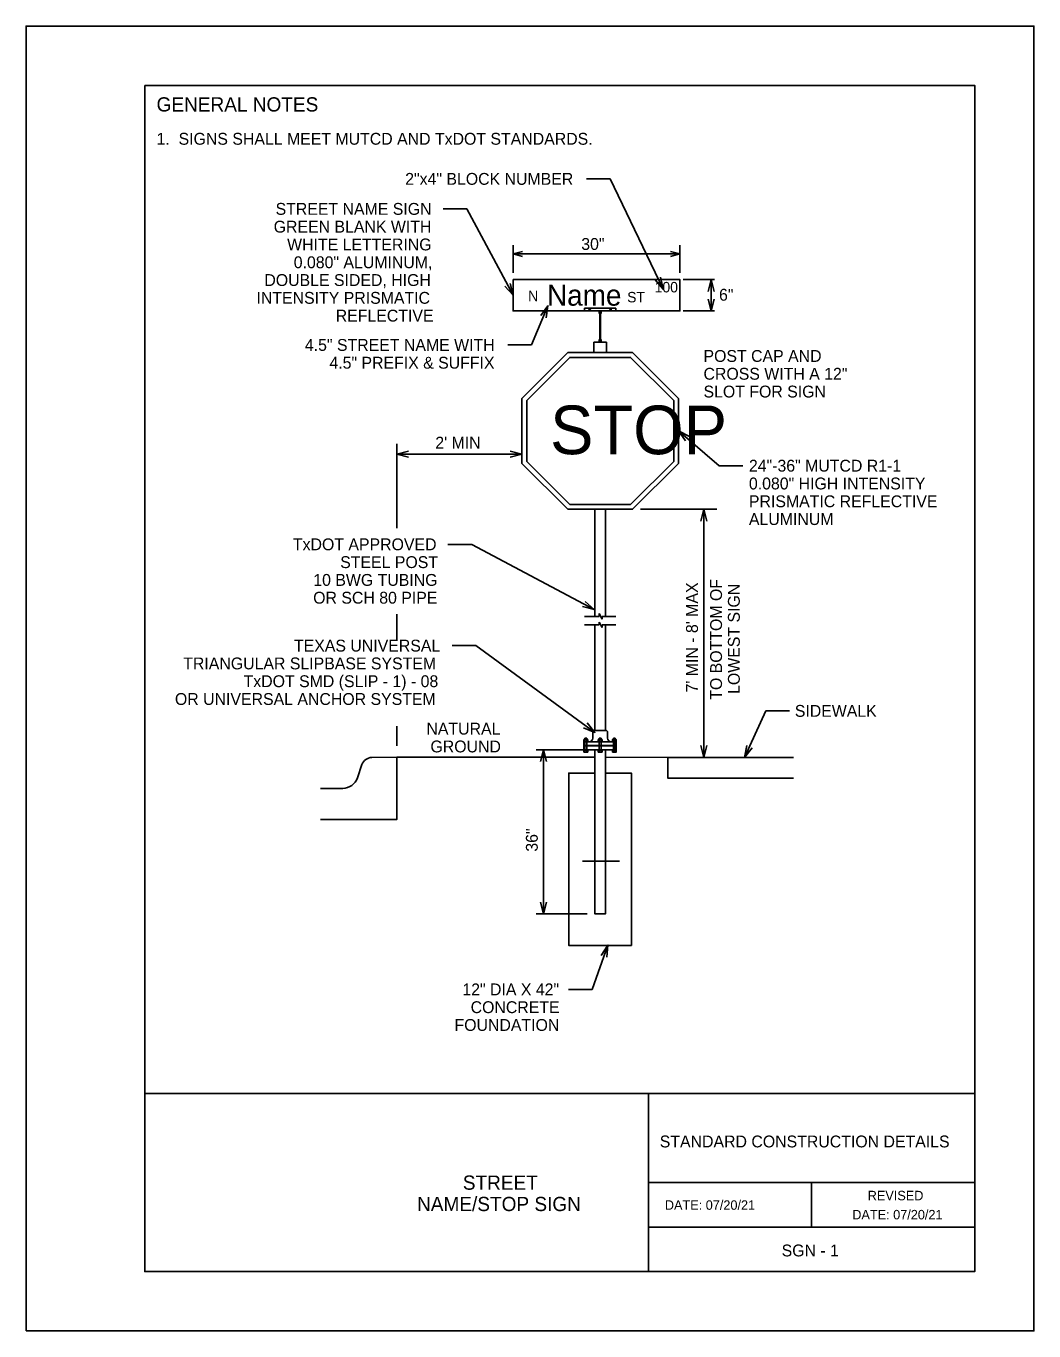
# Model space of a CAD drawing. Extents: x 2082858.3 to 2082866.8, y 13331283.2 to 13331294.2.
import ezdxf

# ---------------------------------------------------------------- set-up
doc = ezdxf.new("R2010")
doc.units = 0
for name, color, linetype in [('Detail', 7, 'Continuous'), ('Detail Label', 7, 'Continuous'), ('Non-Print', 7, 'Continuous'), ('Sheet Title Block', 7, 'Continuous')]:
    doc.layers.add(name, color=color, linetype=linetype)

msp = doc.modelspace()

# ---------------------------------------------------------------- linework, layer by layer
at = {"layer": 'Detail'}
for p, q in [((2082862.995, 13331291.81), (2082862.995, 13331291.832)), ((2082862.995, 13331291.832), (2082863.259, 13331291.832)), ((2082863.039, 13331291.827), (2082863.039, 13331291.815)), ((2082863.215, 13331291.827), (2082863.215, 13331291.815)), ((2082863.259, 13331291.81), (2082863.259, 13331291.832)), ((2082863.259, 13331291.81), (2082862.995, 13331291.81)), ((2082863.119, 13331291.81), (2082863.119, 13331291.788)), ((2082863.119, 13331291.788), (2082863.125, 13331291.788)), ((2082863.125, 13331291.81), (2082863.125, 13331291.788)), ((2082863.13, 13331291.81), (2082863.13, 13331291.788)), ((2082863.13, 13331291.788), (2082863.136, 13331291.788)), ((2082863.136, 13331291.81), (2082863.136, 13331291.788)), ((2082863.075, 13331291.546), (2082863.075, 13331291.458)), ((2082863.075, 13331291.546), (2082863.18, 13331291.546)), ((2082863.119, 13331291.546), (2082863.119, 13331291.568)), ((2082863.119, 13331291.568), (2082863.125, 13331291.568)), ((2082863.125, 13331291.546), (2082863.125, 13331291.568)), ((2082863.13, 13331291.546), (2082863.13, 13331291.568)), ((2082863.13, 13331291.568), (2082863.136, 13331291.568)), ((2082863.136, 13331291.546), (2082863.136, 13331291.568)), ((2082863.18, 13331291.546), (2082863.18, 13331291.458)), ((2082863.075, 13331291.458), (2082863.18, 13331291.458)), ((2082863.083, 13331290.138), (2082863.083, 13331289.235)), ((2082863.171, 13331290.138), (2082863.171, 13331289.235)), ((2082863.119, 13331289.235), (2082862.995, 13331289.235)), ((2082863.119, 13331289.258), (2082863.145, 13331289.212)), ((2082863.119, 13331289.258), (2082863.119, 13331289.235)), ((2082863.119, 13331289.187), (2082863.145, 13331289.141)), ((2082863.119, 13331289.187), (2082863.119, 13331289.164)), ((2082863.145, 13331289.212), (2082863.145, 13331289.235)), ((2082863.259, 13331289.235), (2082863.145, 13331289.235)), ((2082863.119, 13331289.164), (2082862.995, 13331289.164)), ((2082863.083, 13331289.164), (2082863.083, 13331288.273)), ((2082863.145, 13331289.141), (2082863.145, 13331289.164)), ((2082863.259, 13331289.164), (2082863.145, 13331289.164)), ((2082863.171, 13331289.164), (2082863.171, 13331288.273)), ((2082862.999, 13331288.209), (2082863.015, 13331288.209)), ((2082862.999, 13331288.209), (2082862.999, 13331288.177)), ((2082863.015, 13331288.209), (2082863.015, 13331288.177)), ((2082863.065, 13331288.257), (2082863.065, 13331288.209)), ((2082863.081, 13331288.273), (2082863.174, 13331288.273)), ((2082863.119, 13331288.209), (2082863.135, 13331288.209)), ((2082863.119, 13331288.209), (2082863.119, 13331288.177)), ((2082863.135, 13331288.209), (2082863.135, 13331288.177)), ((2082863.19, 13331288.257), (2082863.19, 13331288.209)), ((2082863.239, 13331288.209), (2082863.255, 13331288.209)), ((2082863.239, 13331288.209), (2082863.239, 13331288.177)), ((2082863.255, 13331288.209), (2082863.255, 13331288.177)), ((2082862.999, 13331288.177), (2082862.999, 13331288.11)), ((2082862.999, 13331288.11), (2082862.999, 13331288.091)), ((2082863.015, 13331288.177), (2082863.015, 13331288.11)), ((2082863.015, 13331288.11), (2082863.015, 13331288.091)), ((2082863.083, 13331288.11), (2082863.083, 13331286.726)), ((2082863.119, 13331288.177), (2082863.119, 13331288.11)), ((2082863.119, 13331288.11), (2082863.119, 13331288.091)), ((2082863.135, 13331288.177), (2082863.135, 13331288.11)), ((2082863.135, 13331288.11), (2082863.135, 13331288.091)), ((2082863.171, 13331288.11), (2082863.171, 13331286.726)), ((2082863.239, 13331288.177), (2082863.239, 13331288.11)), ((2082863.239, 13331288.11), (2082863.239, 13331288.091)), ((2082863.255, 13331288.177), (2082863.255, 13331288.11)), ((2082863.255, 13331288.11), (2082863.255, 13331288.091)), ((2082861.081, 13331287.874), (2082861.118, 13331287.985)), ((2082861.2, 13331288.045), (2082861.2, 13331288.045)), ((2082861.412, 13331288.049), (2082863.083, 13331288.047)), ((2082863.172, 13331288.047), (2082863.699, 13331288.046)), ((2082863.083, 13331287.914), (2082862.863, 13331287.914)), ((2082862.863, 13331287.914), (2082862.863, 13331286.461)), ((2082863.083, 13331286.726), (2082863.083, 13331287.914)), ((2082863.391, 13331287.914), (2082863.171, 13331287.914)), ((2082863.171, 13331287.914), (2082863.171, 13331286.726)), ((2082863.391, 13331286.461), (2082863.391, 13331287.914)), ((2082862.978, 13331287.172), (2082863.29, 13331287.172)), ((2082863.083, 13331286.726), (2082863.171, 13331286.726)), ((2082863.171, 13331286.726), (2082863.083, 13331286.726)), ((2082862.863, 13331286.461), (2082863.391, 13331286.461))]:
    msp.add_line(p, q, dxfattribs=at)
for points in [[(2082863.259, 13331292.074), (2082862.393, 13331292.074)], [(2082862.393, 13331292.074), (2082862.393, 13331291.81), (2082862.995, 13331291.81)], [(2082863.259, 13331291.81), (2082863.8, 13331291.81), (2082863.8, 13331292.074), (2082863.259, 13331292.074)], [(2082863.125, 13331291.788), (2082863.125, 13331291.568)], [(2082863.13, 13331291.568), (2082863.13, 13331291.788)], [(2082861.2, 13331288.045), (2082861.412, 13331288.049), (2082861.412, 13331287.521), (2082860.768, 13331287.521)], [(2082864.757, 13331288.046), (2082863.699, 13331288.046), (2082863.699, 13331287.87), (2082864.757, 13331287.87)], [(2082860.768, 13331287.785), (2082860.956, 13331287.785)]]:
    msp.add_lwpolyline(points, dxfattribs=at)
for points in [[(2082862.854, 13331290.138), (2082862.468, 13331290.524), (2082862.468, 13331291.071), (2082862.854, 13331291.458), (2082863.401, 13331291.458), (2082863.788, 13331291.071), (2082863.788, 13331290.524), (2082863.401, 13331290.138)], [(2082862.871, 13331290.178), (2082862.508, 13331290.541), (2082862.508, 13331291.054), (2082862.871, 13331291.418), (2082863.384, 13331291.418), (2082863.748, 13331291.054), (2082863.748, 13331290.541), (2082863.384, 13331290.178)], [(2082862.991, 13331288.18), (2082863.023, 13331288.18), (2082863.023, 13331288.196), (2082862.991, 13331288.196)], [(2082863.111, 13331288.18), (2082863.143, 13331288.18), (2082863.143, 13331288.196), (2082863.111, 13331288.196)], [(2082863.231, 13331288.18), (2082863.263, 13331288.18), (2082863.263, 13331288.196), (2082863.231, 13331288.196)], [(2082862.991, 13331288.145), (2082863.263, 13331288.145), (2082863.263, 13331288.177), (2082862.991, 13331288.177)], [(2082862.991, 13331288.11), (2082863.263, 13331288.11), (2082863.263, 13331288.142), (2082862.991, 13331288.142)], [(2082862.991, 13331288.091), (2082863.023, 13331288.091), (2082863.023, 13331288.107), (2082862.991, 13331288.107)], [(2082863.111, 13331288.091), (2082863.143, 13331288.091), (2082863.143, 13331288.107), (2082863.111, 13331288.107)], [(2082863.231, 13331288.091), (2082863.263, 13331288.091), (2082863.263, 13331288.107), (2082863.231, 13331288.107)], [(2082863.083, 13331287.914), (2082862.863, 13331287.914), (2082862.863, 13331286.461), (2082863.391, 13331286.461), (2082863.391, 13331287.914), (2082863.171, 13331287.914), (2082863.171, 13331286.726), (2082863.083, 13331286.726)]]:
    msp.add_lwpolyline(points, close=True, dxfattribs=at)
for centre in [(2082863.039, 13331291.821), (2082863.215, 13331291.821)]:
    msp.add_circle(centre, 0.00594, dxfattribs=at)
for centre, radius, start, end in [((2082863.033, 13331288.209), 0.032, 270, 0), ((2082863.081, 13331288.257), 0.016, 90, 180), ((2082863.174, 13331288.257), 0.016, 360, 90), ((2082863.222, 13331288.209), 0.032, 180, 270), ((2082861.202, 13331287.957), 0.088, 91.0981, 161.212), ((2082860.956, 13331287.917), 0.132, 269.9968, 341.2166)]:
    msp.add_arc(centre, radius, start, end, dxfattribs=at)
at = {"layer": 'Detail Label'}
for p, q in [((2082863.012, 13331292.923), (2082863.212, 13331292.923)), ((2082863.658, 13331291.993), (2082863.212, 13331292.923)), ((2082861.803, 13331292.671), (2082862.003, 13331292.671)), ((2082862.393, 13331291.942), (2082862.003, 13331292.671)), ((2082862.393, 13331292.364), (2082862.393, 13331292.13)), ((2082863.8, 13331292.29), (2082862.393, 13331292.29)), ((2082863.8, 13331292.364), (2082863.8, 13331292.13)), ((2082863.827, 13331292.074), (2082864.091, 13331292.074)), ((2082864.064, 13331291.81), (2082864.064, 13331292.074)), ((2082862.687, 13331291.854), (2082862.548, 13331291.523)), ((2082863.827, 13331291.81), (2082864.091, 13331291.81)), ((2082862.348, 13331291.523), (2082862.548, 13331291.523)), ((2082862.468, 13331290.774), (2082862.468, 13331290.771)), ((2082863.788, 13331290.798), (2082864.132, 13331290.505)), ((2082861.412, 13331289.979), (2082861.412, 13331290.688)), ((2082862.468, 13331290.603), (2082861.412, 13331290.603)), ((2082864.332, 13331290.505), (2082864.132, 13331290.505)), ((2082863.467, 13331290.138), (2082864.112, 13331290.138)), ((2082864.001, 13331290.138), (2082864.001, 13331288.046)), ((2082861.844, 13331289.842), (2082862.044, 13331289.842)), ((2082863.077, 13331289.292), (2082862.044, 13331289.842)), ((2082861.412, 13331289.037), (2082861.412, 13331289.252)), ((2082861.879, 13331288.988), (2082862.079, 13331288.988)), ((2082863.083, 13331288.257), (2082862.079, 13331288.988)), ((2082864.346, 13331288.046), (2082864.525, 13331288.438)), ((2082864.725, 13331288.438), (2082864.525, 13331288.438)), ((2082861.412, 13331288.144), (2082861.412, 13331288.31)), ((2082863.083, 13331288.11), (2082862.588, 13331288.11)), ((2082862.65, 13331288.11), (2082862.65, 13331286.726)), ((2082863.017, 13331286.726), (2082862.588, 13331286.726)), ((2082863.193, 13331286.463), (2082863.061, 13331286.09)), ((2082862.861, 13331286.09), (2082863.061, 13331286.09))]:
    msp.add_line(p, q, dxfattribs=at)
for points in [[(2082862.473, 13331292.31), (2082862.393, 13331292.29), (2082862.473, 13331292.27)], [(2082863.72, 13331292.27), (2082863.8, 13331292.29), (2082863.72, 13331292.31)], [(2082862.368, 13331292.042), (2082862.393, 13331291.942), (2082862.324, 13331292.018)], [(2082863.637, 13331292.094), (2082863.658, 13331291.993), (2082863.592, 13331292.072)], [(2082864.089, 13331291.974), (2082864.064, 13331292.074), (2082864.039, 13331291.974)], [(2082862.626, 13331291.771), (2082862.687, 13331291.854), (2082862.672, 13331291.752)], [(2082864.039, 13331291.91), (2082864.064, 13331291.81), (2082864.089, 13331291.91)], [(2082863.848, 13331290.714), (2082863.788, 13331290.798), (2082863.88, 13331290.752)], [(2082861.512, 13331290.578), (2082861.412, 13331290.603), (2082861.512, 13331290.628)], [(2082862.368, 13331290.578), (2082862.468, 13331290.603), (2082862.368, 13331290.628)], [(2082864.026, 13331290.038), (2082864.001, 13331290.138), (2082863.976, 13331290.038)], [(2082863.001, 13331289.361), (2082863.077, 13331289.292), (2082862.977, 13331289.317)], [(2082863.017, 13331288.336), (2082863.083, 13331288.257), (2082862.987, 13331288.295)], [(2082862.675, 13331288.01), (2082862.65, 13331288.11), (2082862.625, 13331288.01)], [(2082864.026, 13331288.146), (2082864.001, 13331288.046), (2082863.976, 13331288.146)], [(2082864.41, 13331288.126), (2082864.346, 13331288.046), (2082864.365, 13331288.147)], [(2082862.675, 13331286.826), (2082862.65, 13331286.726), (2082862.625, 13331286.826)], [(2082863.136, 13331286.377), (2082863.193, 13331286.463), (2082863.183, 13331286.361)]]:
    msp.add_lwpolyline(points, dxfattribs=at)
at = {"layer": 'Non-Print'}
msp.add_lwpolyline([(2082858.286, 13331283.211), (2082866.786, 13331283.211), (2082866.786, 13331294.211), (2082858.286, 13331294.211)], close=True, dxfattribs=at)
at = {"layer": 'Sheet Title Block'}
for p, q in [((2082863.536, 13331285.211), (2082863.536, 13331283.711)), ((2082863.536, 13331284.461), (2082866.286, 13331284.461)), ((2082864.911, 13331284.461), (2082864.911, 13331284.086)), ((2082863.536, 13331284.086), (2082866.286, 13331284.086))]:
    msp.add_line(p, q, dxfattribs=at)
for points in [[(2082859.286, 13331293.711), (2082866.286, 13331293.711), (2082866.286, 13331285.211), (2082859.286, 13331285.211)], [(2082859.286, 13331285.211), (2082866.286, 13331285.211), (2082866.286, 13331283.711), (2082859.286, 13331283.711)]]:
    msp.add_lwpolyline(points, close=True, dxfattribs=at)

# ---------------------------------------------------------------- texts
at = {"layer": 'Detail'}
for s, height, p in [('100', 0.088, (2082863.587, 13331291.966)), ('N', 0.088, (2082862.52, 13331291.892)), ('Name', 0.176, (2082862.679, 13331291.854)), ('ST', 0.088, (2082863.355, 13331291.882)), ('STOP', 0.4099, (2082862.705, 13331290.602))]:
    msp.add_text(s, height=height, rotation=360, dxfattribs=at).set_placement(p)
at = {"layer": 'Detail Label'}
for s, height, p in [('GENERAL NOTES', 0.12, (2082859.386, 13331293.491)), ('2"x4" BLOCK NUMBER', 0.1, (2082861.483, 13331292.873)), ('STREET NAME SIGN', 0.1, (2082860.39, 13331292.62)), ('GREEN BLANK WITH', 0.1, (2082860.374, 13331292.47)), (' WHITE LETTERING ', 0.1, (2082860.45, 13331292.32)), ('30"', 0.1, (2082862.968, 13331292.324)), ('0.080" ALUMINUM,', 0.1, (2082860.543, 13331292.17)), (' DOUBLE SIDED, HIGH', 0.1, (2082860.258, 13331292.02)), ('INTENSITY PRISMATIC', 0.1, (2082860.229, 13331291.87)), ('6"', 0.1, (2082864.13, 13331291.896)), (' REFLECTIVE ', 0.1, (2082860.86, 13331291.72)), ('4.5" STREET NAME WITH', 0.1, (2082860.637, 13331291.473)), ('4.5" PREFIX & SUFFIX', 0.1, (2082860.844, 13331291.323)), ('POST CAP AND ', 0.1, (2082863.999, 13331291.38)), ('CROSS WITH A 12" ', 0.1, (2082863.999, 13331291.23)), ('SLOT FOR SIGN', 0.1, (2082863.999, 13331291.08)), ("2' MIN", 0.1, (2082861.737, 13331290.649)), ('24"-36" MUTCD R1-1', 0.1, (2082864.382, 13331290.455)), ('0.080" HIGH INTENSITY', 0.1, (2082864.382, 13331290.305)), ('PRISMATIC REFLECTIVE', 0.1, (2082864.382, 13331290.155)), ('ALUMINUM', 0.1, (2082864.382, 13331290.005)), ('TxDOT APPROVED', 0.1, (2082860.536, 13331289.792)), ('STEEL POST', 0.1, (2082860.935, 13331289.642)), ('10 BWG TUBING', 0.1, (2082860.708, 13331289.492)), ('OR SCH 80 PIPE', 0.1, (2082860.707, 13331289.342)), ('TEXAS UNIVERSAL', 0.1, (2082860.545, 13331288.938)), ('TRIANGULAR SLIPBASE SYSTEM ', 0.1, (2082859.611, 13331288.788)), ('TxDOT SMD (SLIP - 1) - 08', 0.1, (2082860.12, 13331288.638)), ('OR UNIVERSAL ANCHOR SYSTEM', 0.1, (2082859.541, 13331288.488)), ('SIDEWALK', 0.1, (2082864.769, 13331288.388)), ('NATURAL', 0.1, (2082861.662, 13331288.238)), ('GROUND', 0.1, (2082861.696, 13331288.088)), ('12" DIA X 42"', 0.1, (2082861.965, 13331286.04)), ('CONCRETE ', 0.1, (2082862.035, 13331285.89)), ('FOUNDATION', 0.1, (2082861.899, 13331285.74))]:
    msp.add_text(s, height=height, dxfattribs=at).set_placement(p)
for s, rotation, p in [('1.  SIGNS SHALL MEET MUTCD AND TxDOT STANDARDS. ', 359.9997, (2082859.386, 13331293.211)), ("7' MIN - 8' MAX", 90, (2082863.952, 13331288.593)), ('TO BOTTOM OF', 90, (2082864.155, 13331288.532)), ('LOWEST SIGN', 90, (2082864.305, 13331288.581)), ('36"', 90, (2082862.601, 13331287.251))]:
    msp.add_text(s, height=0.1, rotation=rotation, dxfattribs=at).set_placement(p)
at = {"layer": 'Sheet Title Block'}
for s, height, p in [('STANDARD CONSTRUCTION DETAILS', 0.1, (2082863.63, 13331284.758)), ('STREET ', 0.12, (2082861.969, 13331284.401)), ('NAME/STOP SIGN', 0.12, (2082861.583, 13331284.221)), ('REVISED', 0.08, (2082865.384, 13331284.312)), ('DATE: 07/20/21', 0.08, (2082863.673, 13331284.232)), (' DATE: 07/20/21', 0.08, (2082865.224, 13331284.151)), ('SGN - 1', 0.1, (2082864.658, 13331283.839))]:
    msp.add_text(s, height=height, dxfattribs=at).set_placement(p)

doc.saveas('drawing.dxf')
